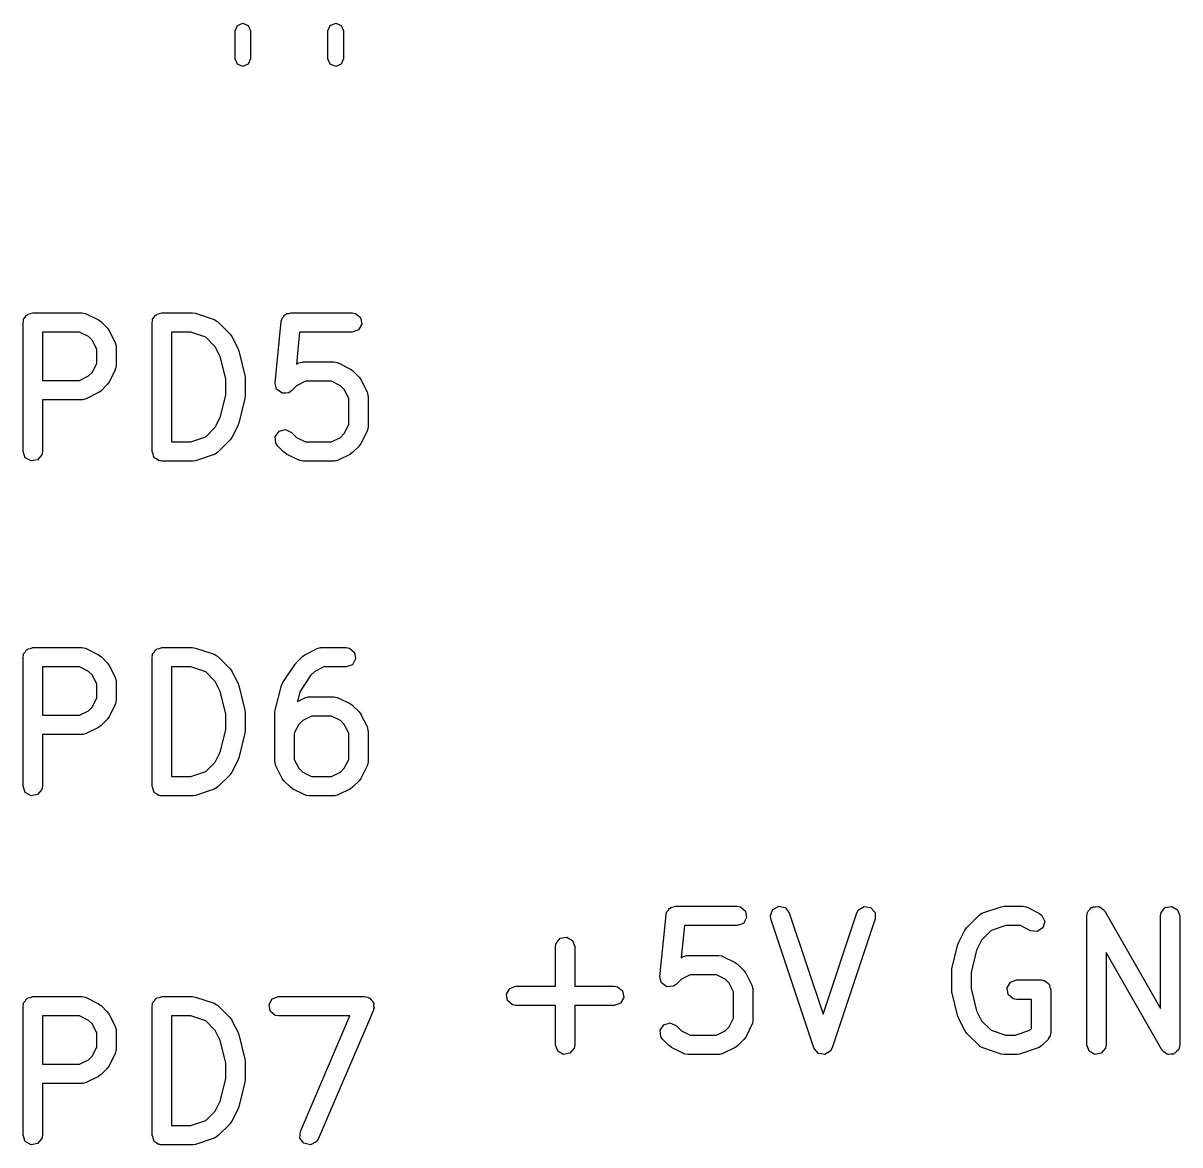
# Model space of a CAD drawing. Extents: x 127.9 to 167.5, y -121.6 to -83.1.
# Drawn here: x 138.29 to 147.25, y -113.63 to -104.93 of the extents above; entities that cross this region are included whole.
import ezdxf

# ---------------------------------------------------------------- set-up
doc = ezdxf.new("R2010")
doc.units = 0
doc.layers.add('BLACK', color=7, linetype='CONTINUOUS')

msp = doc.modelspace()

# ---------------------------------------------------------------- linework, layer by layer
at = {"layer": 'BLACK', "linetype": 'CONTINUOUS'}
for p, q in [((139.93, -104.992), (139.948, -104.95)), ((139.93, -105.208), (139.93, -104.992)), ((139.948, -104.95), (139.99, -104.932)), ((139.99, -104.932), (140.032, -104.95)), ((140.032, -104.95), (140.05, -104.992)), ((140.05, -104.992), (140.05, -105.208)), ((140.65, -104.992), (140.668, -104.95)), ((140.65, -105.208), (140.65, -104.992)), ((140.668, -104.95), (140.71, -104.932)), ((140.71, -104.932), (140.752, -104.95)), ((140.752, -104.95), (140.77, -104.992)), ((140.77, -104.992), (140.77, -105.208)), ((139.948, -105.25), (139.93, -105.208)), ((139.99, -105.268), (139.948, -105.25)), ((140.032, -105.25), (139.99, -105.268)), ((140.05, -105.208), (140.032, -105.25)), ((140.668, -105.25), (140.65, -105.208)), ((140.71, -105.268), (140.668, -105.25)), ((140.752, -105.25), (140.71, -105.268)), ((140.77, -105.208), (140.752, -105.25)), ((138.287, -107.252), (138.289, -107.243)), ((138.288, -107.239), (138.29, -107.236)), ((138.289, -107.243), (138.288, -107.239)), ((138.29, -107.236), (138.291, -107.227)), ((138.291, -107.227), (138.304, -107.212)), ((138.304, -107.212), (138.314, -107.195)), ((138.314, -107.195), (138.32, -107.193)), ((138.32, -107.193), (138.324, -107.187)), ((138.324, -107.187), (138.344, -107.184)), ((138.344, -107.184), (138.362, -107.177)), ((138.362, -107.177), (138.743, -107.177)), ((138.743, -107.177), (138.769, -107.182)), ((138.769, -107.182), (138.772, -107.185)), ((138.772, -107.185), (138.776, -107.185)), ((138.776, -107.185), (138.872, -107.233)), ((138.872, -107.233), (138.89, -107.246)), ((139.287, -107.252), (139.289, -107.243)), ((139.288, -107.239), (139.29, -107.236)), ((139.289, -107.243), (139.288, -107.239)), ((139.29, -107.236), (139.291, -107.227)), ((139.291, -107.227), (139.304, -107.212)), ((139.304, -107.212), (139.314, -107.195)), ((139.314, -107.195), (139.32, -107.193)), ((139.32, -107.193), (139.324, -107.187)), ((139.324, -107.187), (139.344, -107.184)), ((139.344, -107.184), (139.362, -107.177)), ((139.362, -107.177), (139.6, -107.177)), ((139.6, -107.177), (139.622, -107.181)), ((139.622, -107.181), (139.624, -107.181)), ((139.624, -107.181), (139.767, -107.229)), ((139.767, -107.229), (139.789, -107.241)), ((139.789, -107.241), (139.792, -107.245)), ((139.792, -107.245), (139.796, -107.247)), ((140.24, -107.721), (140.287, -107.245)), ((140.287, -107.245), (140.288, -107.241)), ((140.288, -107.239), (140.29, -107.237)), ((140.288, -107.241), (140.288, -107.239)), ((140.29, -107.237), (140.294, -107.22)), ((140.294, -107.22), (140.306, -107.209)), ((140.306, -107.209), (140.314, -107.195)), ((140.314, -107.195), (140.324, -107.191)), ((140.324, -107.191), (140.331, -107.184)), ((140.331, -107.184), (140.347, -107.183)), ((140.347, -107.183), (140.362, -107.177)), ((140.362, -107.177), (140.838, -107.177)), ((140.838, -107.177), (140.864, -107.182)), ((140.864, -107.182), (140.903, -107.215)), ((140.903, -107.215), (140.912, -107.265)), ((138.287, -108.252), (138.287, -107.252)), ((138.437, -107.327), (138.437, -107.701)), ((138.725, -107.327), (138.437, -107.327)), ((138.794, -107.362), (138.725, -107.327)), ((138.89, -107.246), (138.891, -107.247)), ((138.891, -107.247), (138.939, -107.295)), ((138.939, -107.295), (138.952, -107.313)), ((138.952, -107.313), (138.953, -107.314)), ((138.953, -107.314), (139, -107.409)), ((139.287, -108.252), (139.287, -107.252)), ((139.437, -107.327), (139.437, -108.177)), ((139.588, -107.327), (139.437, -107.327)), ((139.702, -107.366), (139.588, -107.327)), ((139.796, -107.247), (139.891, -107.342)), ((140.43, -107.327), (140.405, -107.576)), ((140.838, -107.327), (140.43, -107.327)), ((140.886, -107.31), (140.838, -107.327)), ((140.912, -107.265), (140.886, -107.31)), ((138.824, -107.392), (138.794, -107.362)), ((138.858, -107.461), (138.824, -107.392)), ((139, -107.409), (139.008, -107.434)), ((139.776, -107.44), (139.702, -107.366)), ((139.891, -107.342), (139.904, -107.361)), ((139.904, -107.361), (139.905, -107.362)), ((139.905, -107.362), (139.953, -107.457)), ((138.858, -107.568), (138.858, -107.461)), ((139.008, -107.434), (139.007, -107.439)), ((139.007, -107.439), (139.008, -107.443)), ((139.008, -107.443), (139.008, -107.586)), ((139.815, -107.517), (139.776, -107.44)), ((139.953, -107.457), (139.956, -107.469)), ((139.956, -107.469), (139.958, -107.472)), ((139.958, -107.472), (140.006, -107.663)), ((138.824, -107.637), (138.858, -107.568)), ((139.008, -107.586), (139.004, -107.611)), ((139.858, -107.69), (139.815, -107.517)), ((140.405, -107.576), (140.424, -107.566)), ((140.424, -107.566), (140.449, -107.559)), ((140.449, -107.559), (140.453, -107.56)), ((140.453, -107.56), (140.457, -107.558)), ((140.457, -107.558), (140.695, -107.558)), ((140.695, -107.558), (140.721, -107.563)), ((140.721, -107.563), (140.724, -107.566)), ((140.724, -107.566), (140.729, -107.566)), ((140.729, -107.566), (140.824, -107.614)), ((138.725, -107.701), (138.794, -107.667)), ((138.794, -107.667), (138.824, -107.637)), ((139, -107.619), (138.953, -107.714)), ((139.001, -107.615), (139, -107.619)), ((139.004, -107.611), (139.001, -107.615)), ((139.858, -107.815), (139.858, -107.69)), ((140.006, -107.663), (140.007, -107.678)), ((140.007, -107.678), (140.008, -107.681)), ((140.008, -107.681), (140.008, -107.824)), ((140.824, -107.614), (140.842, -107.627)), ((140.842, -107.627), (140.844, -107.628)), ((140.844, -107.628), (140.891, -107.676)), ((140.891, -107.676), (140.904, -107.694)), ((138.437, -107.701), (138.725, -107.701)), ((138.891, -107.782), (138.873, -107.794)), ((138.939, -107.734), (138.891, -107.782)), ((138.953, -107.714), (138.939, -107.732)), ((138.939, -107.732), (138.939, -107.734)), ((140.24, -107.722), (140.24, -107.721)), ((140.246, -107.746), (140.24, -107.722)), ((140.24, -107.722), (140.24, -107.722)), ((140.252, -107.771), (140.246, -107.746)), ((140.253, -107.771), (140.252, -107.771)), ((140.253, -107.772), (140.253, -107.771)), ((140.274, -107.786), (140.253, -107.772)), ((140.367, -107.782), (140.346, -107.797)), ((140.406, -107.743), (140.367, -107.782)), ((140.475, -107.708), (140.406, -107.743)), ((140.678, -107.708), (140.475, -107.708)), ((140.746, -107.743), (140.678, -107.708)), ((140.776, -107.773), (140.746, -107.743)), ((140.811, -107.842), (140.776, -107.773)), ((140.904, -107.694), (140.905, -107.695)), ((140.905, -107.695), (140.953, -107.79)), ((138.743, -107.851), (138.437, -107.851)), ((138.437, -107.851), (138.437, -108.252)), ((138.747, -107.85), (138.743, -107.851)), ((138.751, -107.851), (138.747, -107.85)), ((138.776, -107.843), (138.751, -107.851)), ((138.872, -107.796), (138.776, -107.843)), ((138.873, -107.794), (138.872, -107.796)), ((139.815, -107.988), (139.858, -107.815)), ((140.006, -107.842), (139.958, -108.032)), ((140.008, -107.824), (140.006, -107.839)), ((140.006, -107.839), (140.006, -107.842)), ((140.294, -107.801), (140.274, -107.786)), ((140.295, -107.801), (140.294, -107.801)), ((140.294, -107.801), (140.294, -107.801)), ((140.32, -107.799), (140.295, -107.801)), ((140.345, -107.797), (140.32, -107.799)), ((140.346, -107.797), (140.345, -107.797)), ((140.345, -107.797), (140.345, -107.797)), ((140.811, -108.044), (140.811, -107.842)), ((140.953, -107.79), (140.96, -107.815)), ((140.96, -107.815), (140.959, -107.82)), ((140.959, -107.82), (140.961, -107.824)), ((140.961, -107.824), (140.961, -108.062)), ((139.776, -108.065), (139.815, -107.988)), ((139.953, -108.048), (139.905, -108.143)), ((139.958, -108.032), (139.953, -108.044)), ((139.953, -108.044), (139.953, -108.048)), ((140.776, -108.113), (140.811, -108.044)), ((139.588, -108.177), (139.702, -108.139)), ((139.702, -108.139), (139.776, -108.065)), ((140.242, -108.138), (140.271, -108.096)), ((140.246, -108.189), (140.242, -108.138)), ((140.271, -108.096), (140.321, -108.082)), ((140.321, -108.082), (140.367, -108.104)), ((140.367, -108.104), (140.406, -108.143)), ((140.746, -108.143), (140.776, -108.113)), ((140.953, -108.095), (140.905, -108.191)), ((140.956, -108.088), (140.953, -108.091)), ((140.953, -108.091), (140.953, -108.095)), ((140.961, -108.062), (140.956, -108.088)), ((139.437, -108.177), (139.588, -108.177)), ((139.891, -108.163), (139.796, -108.258)), ((139.892, -108.161), (139.891, -108.163)), ((139.905, -108.143), (139.892, -108.161)), ((140.261, -108.21), (140.246, -108.189)), ((140.309, -108.258), (140.261, -108.21)), ((140.406, -108.143), (140.475, -108.177)), ((140.475, -108.177), (140.678, -108.177)), ((140.678, -108.177), (140.746, -108.143)), ((140.891, -108.21), (140.844, -108.258)), ((140.892, -108.209), (140.891, -108.21)), ((140.905, -108.191), (140.892, -108.209)), ((138.304, -108.301), (138.287, -108.252)), ((138.349, -108.326), (138.304, -108.301)), ((138.399, -108.317), (138.349, -108.326)), ((138.432, -108.278), (138.399, -108.317)), ((138.437, -108.252), (138.432, -108.278)), ((139.294, -108.271), (139.287, -108.252)), ((139.297, -108.29), (139.294, -108.271)), ((139.302, -108.294), (139.297, -108.29)), ((139.304, -108.301), (139.302, -108.294)), ((139.321, -108.31), (139.304, -108.301)), ((139.336, -108.323), (139.321, -108.31)), ((139.767, -108.276), (139.624, -108.324)), ((139.77, -108.273), (139.767, -108.276)), ((139.775, -108.273), (139.77, -108.273)), ((139.796, -108.258), (139.775, -108.273)), ((140.31, -108.258), (140.309, -108.258)), ((140.328, -108.272), (140.31, -108.258)), ((140.424, -108.319), (140.328, -108.272)), ((140.428, -108.32), (140.424, -108.319)), ((140.431, -108.323), (140.428, -108.32)), ((140.729, -108.319), (140.704, -108.327)), ((140.824, -108.272), (140.729, -108.319)), ((140.825, -108.271), (140.824, -108.272)), ((140.844, -108.258), (140.825, -108.271)), ((139.346, -108.325), (139.336, -108.323)), ((139.349, -108.326), (139.346, -108.325)), ((139.352, -108.326), (139.349, -108.326)), ((139.362, -108.327), (139.352, -108.326)), ((139.6, -108.327), (139.362, -108.327)), ((139.602, -108.327), (139.6, -108.327)), ((139.624, -108.324), (139.602, -108.327)), ((140.457, -108.327), (140.431, -108.323)), ((140.695, -108.327), (140.457, -108.327)), ((140.699, -108.326), (140.695, -108.327)), ((140.704, -108.327), (140.699, -108.326)), ((138.287, -109.847), (138.289, -109.838)), ((138.288, -109.834), (138.29, -109.831)), ((138.289, -109.838), (138.288, -109.834)), ((138.29, -109.831), (138.291, -109.822)), ((138.291, -109.822), (138.304, -109.807)), ((138.304, -109.807), (138.314, -109.79)), ((138.314, -109.79), (138.32, -109.788)), ((138.32, -109.788), (138.324, -109.782)), ((138.324, -109.782), (138.344, -109.779)), ((138.344, -109.779), (138.362, -109.772)), ((138.362, -109.772), (138.743, -109.772)), ((138.743, -109.772), (138.769, -109.777)), ((138.769, -109.777), (138.772, -109.78)), ((138.772, -109.78), (138.776, -109.78)), ((138.776, -109.78), (138.872, -109.828)), ((138.872, -109.828), (138.89, -109.841)), ((138.89, -109.841), (138.891, -109.842)), ((138.891, -109.842), (138.939, -109.89)), ((139.287, -109.847), (139.289, -109.838)), ((139.288, -109.834), (139.29, -109.831)), ((139.289, -109.838), (139.288, -109.834)), ((139.29, -109.831), (139.291, -109.822)), ((139.291, -109.822), (139.304, -109.807)), ((139.304, -109.807), (139.314, -109.79)), ((139.314, -109.79), (139.32, -109.788)), ((139.32, -109.788), (139.324, -109.782)), ((139.324, -109.782), (139.344, -109.779)), ((139.344, -109.779), (139.362, -109.772)), ((139.362, -109.772), (139.6, -109.772)), ((139.6, -109.772), (139.622, -109.776)), ((139.622, -109.776), (139.624, -109.776)), ((139.624, -109.776), (139.767, -109.824)), ((139.767, -109.824), (139.789, -109.836)), ((139.789, -109.836), (139.792, -109.84)), ((139.792, -109.84), (139.796, -109.842)), ((139.796, -109.842), (139.891, -109.937)), ((140.404, -109.89), (140.452, -109.842)), ((140.452, -109.842), (140.47, -109.829)), ((140.47, -109.829), (140.471, -109.828)), ((140.471, -109.828), (140.566, -109.78)), ((140.566, -109.78), (140.591, -109.773)), ((140.591, -109.773), (140.596, -109.774)), ((140.596, -109.774), (140.6, -109.772)), ((140.6, -109.772), (140.79, -109.772)), ((140.79, -109.772), (140.816, -109.777)), ((140.816, -109.777), (140.855, -109.81)), ((140.855, -109.81), (140.864, -109.86)), ((138.287, -110.847), (138.287, -109.847)), ((138.437, -109.922), (138.437, -110.296)), ((138.725, -109.922), (138.437, -109.922)), ((138.794, -109.957), (138.725, -109.922)), ((138.939, -109.89), (138.952, -109.908)), ((138.952, -109.908), (138.953, -109.909)), ((138.953, -109.909), (139, -110.004)), ((139.287, -110.847), (139.287, -109.847)), ((139.437, -109.922), (139.437, -110.772)), ((139.588, -109.922), (139.437, -109.922)), ((139.702, -109.961), (139.588, -109.922)), ((140.299, -110.044), (140.395, -109.901)), ((140.395, -109.901), (140.403, -109.893)), ((140.403, -109.893), (140.404, -109.89)), ((140.618, -109.922), (140.549, -109.957)), ((140.79, -109.922), (140.618, -109.922)), ((140.839, -109.905), (140.79, -109.922)), ((140.864, -109.86), (140.839, -109.905)), ((138.824, -109.987), (138.794, -109.957)), ((138.858, -110.056), (138.824, -109.987)), ((139, -110.004), (139.008, -110.029)), ((139.776, -110.035), (139.702, -109.961)), ((139.891, -109.937), (139.904, -109.956)), ((139.904, -109.956), (139.905, -109.957)), ((139.905, -109.957), (139.953, -110.052)), ((140.515, -109.99), (140.432, -110.116)), ((140.549, -109.957), (140.515, -109.99)), ((138.858, -110.163), (138.858, -110.056)), ((139.008, -110.029), (139.007, -110.034)), ((139.007, -110.034), (139.008, -110.038)), ((139.008, -110.038), (139.008, -110.181)), ((139.815, -110.112), (139.776, -110.035)), ((139.858, -110.285), (139.815, -110.112)), ((139.953, -110.052), (139.956, -110.064)), ((139.956, -110.064), (139.958, -110.067)), ((139.958, -110.067), (140.006, -110.258)), ((140.242, -110.258), (140.289, -110.067)), ((140.289, -110.067), (140.299, -110.044)), ((140.299, -110.044), (140.299, -110.044)), ((138.824, -110.232), (138.858, -110.163)), ((139.008, -110.181), (139.004, -110.206)), ((140.432, -110.116), (140.413, -110.19)), ((140.413, -110.19), (140.471, -110.161)), ((140.471, -110.161), (140.496, -110.154)), ((140.496, -110.154), (140.501, -110.155)), ((140.501, -110.155), (140.505, -110.153)), ((140.505, -110.153), (140.695, -110.153)), ((140.695, -110.153), (140.721, -110.158)), ((140.721, -110.158), (140.724, -110.161)), ((140.724, -110.161), (140.729, -110.161)), ((140.729, -110.161), (140.824, -110.209)), ((138.725, -110.296), (138.794, -110.262)), ((138.794, -110.262), (138.824, -110.232)), ((139, -110.214), (138.953, -110.309)), ((139.001, -110.21), (139, -110.214)), ((139.004, -110.206), (139.001, -110.21)), ((139.858, -110.41), (139.858, -110.285)), ((140.006, -110.258), (140.007, -110.273)), ((140.007, -110.273), (140.008, -110.276)), ((140.008, -110.276), (140.008, -110.419)), ((140.239, -110.276), (140.242, -110.261)), ((140.239, -110.657), (140.239, -110.276)), ((140.242, -110.261), (140.242, -110.258)), ((140.824, -110.209), (140.842, -110.222)), ((140.842, -110.222), (140.844, -110.223)), ((140.844, -110.223), (140.891, -110.271)), ((140.891, -110.271), (140.904, -110.289)), ((140.904, -110.289), (140.905, -110.29)), ((140.905, -110.29), (140.953, -110.385)), ((138.437, -110.296), (138.725, -110.296)), ((138.891, -110.377), (138.873, -110.389)), ((138.939, -110.329), (138.891, -110.377)), ((138.953, -110.309), (138.939, -110.327)), ((138.939, -110.327), (138.939, -110.329)), ((140.424, -110.368), (140.389, -110.437)), ((140.454, -110.338), (140.424, -110.368)), ((140.522, -110.303), (140.454, -110.338)), ((140.678, -110.303), (140.522, -110.303)), ((140.746, -110.338), (140.678, -110.303)), ((140.776, -110.368), (140.746, -110.338)), ((140.811, -110.437), (140.776, -110.368)), ((138.743, -110.446), (138.437, -110.446)), ((138.437, -110.446), (138.437, -110.847)), ((138.747, -110.445), (138.743, -110.446)), ((138.751, -110.446), (138.747, -110.445)), ((138.776, -110.438), (138.751, -110.446)), ((138.872, -110.391), (138.776, -110.438)), ((138.873, -110.389), (138.872, -110.391)), ((139.815, -110.583), (139.858, -110.41)), ((140.006, -110.437), (139.958, -110.627)), ((140.008, -110.419), (140.006, -110.434)), ((140.006, -110.434), (140.006, -110.437)), ((140.389, -110.437), (140.389, -110.639)), ((140.811, -110.639), (140.811, -110.437)), ((140.953, -110.385), (140.96, -110.41)), ((140.96, -110.41), (140.959, -110.415)), ((140.959, -110.415), (140.961, -110.419)), ((140.961, -110.419), (140.961, -110.657)), ((139.776, -110.66), (139.815, -110.583)), ((139.953, -110.643), (139.905, -110.738)), ((139.958, -110.627), (139.953, -110.639)), ((139.953, -110.639), (139.953, -110.643)), ((140.389, -110.639), (140.424, -110.708)), ((140.776, -110.708), (140.811, -110.639)), ((139.588, -110.772), (139.702, -110.734)), ((139.702, -110.734), (139.776, -110.66)), ((139.905, -110.738), (139.892, -110.756)), ((140.241, -110.661), (140.239, -110.657)), ((140.24, -110.665), (140.241, -110.661)), ((140.247, -110.69), (140.24, -110.665)), ((140.295, -110.786), (140.247, -110.69)), ((140.424, -110.708), (140.454, -110.738)), ((140.454, -110.738), (140.522, -110.772)), ((140.678, -110.772), (140.746, -110.738)), ((140.746, -110.738), (140.776, -110.708)), ((140.953, -110.69), (140.905, -110.786)), ((140.956, -110.683), (140.953, -110.686)), ((140.953, -110.686), (140.953, -110.69)), ((140.961, -110.657), (140.956, -110.683)), ((139.437, -110.772), (139.588, -110.772)), ((139.891, -110.758), (139.796, -110.853)), ((139.892, -110.756), (139.891, -110.758)), ((140.296, -110.787), (140.295, -110.786)), ((140.309, -110.805), (140.296, -110.787)), ((140.356, -110.853), (140.309, -110.805)), ((140.522, -110.772), (140.678, -110.772)), ((140.891, -110.805), (140.844, -110.853)), ((140.892, -110.804), (140.891, -110.805)), ((140.905, -110.786), (140.892, -110.804)), ((138.304, -110.896), (138.287, -110.847)), ((138.349, -110.921), (138.304, -110.896)), ((138.399, -110.912), (138.349, -110.921)), ((138.432, -110.873), (138.399, -110.912)), ((138.437, -110.847), (138.432, -110.873)), ((139.294, -110.866), (139.287, -110.847)), ((139.297, -110.885), (139.294, -110.866)), ((139.302, -110.889), (139.297, -110.885)), ((139.304, -110.896), (139.302, -110.889)), ((139.321, -110.905), (139.304, -110.896)), ((139.336, -110.918), (139.321, -110.905)), ((139.346, -110.92), (139.336, -110.918)), ((139.349, -110.921), (139.346, -110.92)), ((139.352, -110.921), (139.349, -110.921)), ((139.362, -110.922), (139.352, -110.921)), ((139.624, -110.919), (139.602, -110.922)), ((139.767, -110.871), (139.624, -110.919)), ((139.77, -110.868), (139.767, -110.871)), ((139.775, -110.868), (139.77, -110.868)), ((139.796, -110.853), (139.775, -110.868)), ((140.358, -110.853), (140.356, -110.853)), ((140.376, -110.867), (140.358, -110.853)), ((140.471, -110.914), (140.376, -110.867)), ((140.476, -110.915), (140.471, -110.914)), ((140.479, -110.918), (140.476, -110.915)), ((140.505, -110.922), (140.479, -110.918)), ((140.699, -110.921), (140.695, -110.922)), ((140.704, -110.922), (140.699, -110.921)), ((140.729, -110.914), (140.704, -110.922)), ((140.824, -110.867), (140.729, -110.914)), ((140.825, -110.866), (140.824, -110.867)), ((140.844, -110.853), (140.825, -110.866)), ((139.6, -110.922), (139.362, -110.922)), ((139.602, -110.922), (139.6, -110.922)), ((140.695, -110.922), (140.505, -110.922)), ((143.278, -111.82), (143.289, -111.809)), ((143.289, -111.809), (143.297, -111.795)), ((143.297, -111.795), (143.307, -111.791)), ((143.307, -111.791), (143.314, -111.784)), ((143.314, -111.784), (143.33, -111.783)), ((143.33, -111.783), (143.345, -111.777)), ((143.345, -111.777), (143.821, -111.777)), ((143.821, -111.777), (143.847, -111.782)), ((143.847, -111.782), (143.886, -111.815)), ((143.886, -111.815), (143.895, -111.865)), ((144.08, -111.85), (144.099, -111.803)), ((144.099, -111.803), (144.144, -111.778)), ((144.144, -111.778), (144.194, -111.788)), ((144.194, -111.788), (144.226, -111.829)), ((144.75, -111.829), (144.763, -111.806)), ((144.763, -111.806), (144.806, -111.779)), ((144.806, -111.779), (144.857, -111.786)), ((144.857, -111.786), (144.891, -111.825)), ((145.726, -111.829), (145.869, -111.781)), ((145.869, -111.781), (145.891, -111.778)), ((145.891, -111.778), (145.893, -111.777)), ((145.893, -111.777), (146.036, -111.777)), ((146.036, -111.777), (146.061, -111.782)), ((146.061, -111.782), (146.065, -111.785)), ((146.065, -111.785), (146.069, -111.785)), ((146.069, -111.785), (146.165, -111.833)), ((146.541, -111.821), (146.542, -111.815)), ((146.542, -111.815), (146.557, -111.802)), ((146.557, -111.802), (146.57, -111.787)), ((146.57, -111.787), (146.576, -111.786)), ((146.576, -111.786), (146.582, -111.782)), ((146.582, -111.782), (146.601, -111.782)), ((146.601, -111.782), (146.62, -111.779)), ((146.62, -111.779), (146.626, -111.782)), ((146.626, -111.782), (146.633, -111.782)), ((146.633, -111.782), (146.648, -111.795)), ((146.648, -111.795), (146.665, -111.804)), ((146.665, -111.804), (146.667, -111.811)), ((146.667, -111.811), (146.672, -111.815)), ((146.672, -111.815), (147.104, -112.57)), ((147.108, -111.827), (147.141, -111.787)), ((147.141, -111.787), (147.192, -111.779)), ((147.192, -111.779), (147.236, -111.804)), ((147.236, -111.804), (147.254, -111.852)), ((143.223, -112.321), (143.271, -111.845)), ((143.271, -111.839), (143.273, -111.837)), ((143.272, -111.841), (143.271, -111.839)), ((143.271, -111.845), (143.272, -111.841)), ((143.273, -111.837), (143.278, -111.82)), ((143.895, -111.865), (143.87, -111.91)), ((144.084, -111.876), (144.08, -111.85)), ((144.417, -112.876), (144.084, -111.876)), ((144.226, -111.829), (144.488, -112.615)), ((144.488, -112.615), (144.75, -111.829)), ((144.893, -111.876), (144.559, -112.876)), ((144.891, -111.825), (144.893, -111.876)), ((145.602, -111.942), (145.697, -111.847)), ((145.697, -111.847), (145.718, -111.832)), ((145.718, -111.832), (145.723, -111.832)), ((145.723, -111.832), (145.726, -111.829)), ((146.165, -111.833), (146.185, -111.848)), ((146.185, -111.848), (146.206, -111.896)), ((146.206, -111.896), (146.191, -111.945)), ((146.532, -111.852), (146.537, -111.827)), ((146.532, -112.852), (146.532, -111.852)), ((146.537, -111.827), (146.541, -111.821)), ((147.104, -111.852), (147.108, -111.827)), ((147.104, -112.57), (147.104, -111.852)), ((147.254, -111.852), (147.254, -112.852)), ((143.413, -111.927), (143.388, -112.176)), ((143.821, -111.927), (143.413, -111.927)), ((143.87, -111.91), (143.821, -111.927)), ((145.54, -112.057), (145.588, -111.962)), ((145.588, -111.962), (145.601, -111.944)), ((145.601, -111.944), (145.602, -111.942)), ((145.791, -111.966), (145.716, -112.04)), ((145.905, -111.927), (145.791, -111.966)), ((146.018, -111.927), (145.905, -111.927)), ((146.097, -111.967), (146.018, -111.927)), ((146.148, -111.973), (146.097, -111.967)), ((146.191, -111.945), (146.148, -111.973)), ((142.413, -112.09), (142.418, -112.065)), ((142.418, -112.065), (142.451, -112.026)), ((142.451, -112.026), (142.501, -112.017)), ((142.501, -112.017), (142.546, -112.042)), ((142.546, -112.042), (142.563, -112.09)), ((145.487, -112.263), (145.534, -112.072)), ((145.534, -112.072), (145.54, -112.06)), ((145.54, -112.06), (145.54, -112.057)), ((145.716, -112.04), (145.678, -112.117)), ((142.413, -112.396), (142.413, -112.09)), ((142.563, -112.09), (142.563, -112.396)), ((143.388, -112.176), (143.407, -112.166)), ((143.407, -112.166), (143.432, -112.159)), ((143.432, -112.159), (143.436, -112.16)), ((143.436, -112.16), (143.44, -112.158)), ((143.44, -112.158), (143.679, -112.158)), ((143.679, -112.158), (143.704, -112.163)), ((143.704, -112.163), (143.708, -112.166)), ((143.708, -112.166), (143.712, -112.166)), ((143.712, -112.166), (143.807, -112.214)), ((145.678, -112.117), (145.635, -112.29)), ((147.113, -112.89), (146.682, -112.135)), ((146.682, -112.135), (146.682, -112.852)), ((143.807, -112.214), (143.825, -112.227)), ((143.825, -112.227), (143.827, -112.228)), ((143.827, -112.228), (143.874, -112.276)), ((145.485, -112.281), (145.487, -112.266)), ((145.487, -112.266), (145.487, -112.263)), ((143.223, -112.322), (143.223, -112.321)), ((143.229, -112.346), (143.223, -112.322)), ((143.223, -112.322), (143.223, -112.322)), ((143.236, -112.371), (143.229, -112.346)), ((143.39, -112.343), (143.351, -112.382)), ((143.458, -112.308), (143.39, -112.343)), ((143.661, -112.308), (143.458, -112.308)), ((143.729, -112.343), (143.661, -112.308)), ((143.76, -112.373), (143.729, -112.343)), ((143.874, -112.276), (143.887, -112.294)), ((143.887, -112.294), (143.889, -112.295)), ((143.889, -112.295), (143.936, -112.39)), ((145.485, -112.424), (145.485, -112.281)), ((145.635, -112.29), (145.635, -112.415)), ((145.94, -112.366), (145.988, -112.349)), ((145.988, -112.349), (146.179, -112.349)), ((146.179, -112.349), (146.188, -112.351)), ((146.188, -112.351), (146.192, -112.35)), ((146.192, -112.35), (146.194, -112.352)), ((146.194, -112.352), (146.204, -112.353)), ((146.204, -112.353), (146.219, -112.366)), ((142.033, -112.458), (142.059, -112.414)), ((142.059, -112.414), (142.107, -112.396)), ((142.107, -112.396), (142.413, -112.396)), ((142.563, -112.396), (142.869, -112.396)), ((142.869, -112.396), (142.895, -112.401)), ((142.895, -112.401), (142.934, -112.434)), ((142.934, -112.434), (142.943, -112.484)), ((143.236, -112.372), (143.236, -112.371)), ((143.236, -112.371), (143.236, -112.371)), ((143.257, -112.386), (143.236, -112.372)), ((143.277, -112.401), (143.257, -112.386)), ((143.278, -112.401), (143.277, -112.401)), ((143.303, -112.399), (143.278, -112.401)), ((143.278, -112.401), (143.278, -112.401)), ((143.328, -112.397), (143.303, -112.399)), ((143.329, -112.397), (143.328, -112.397)), ((143.351, -112.382), (143.329, -112.397)), ((143.329, -112.397), (143.329, -112.397)), ((143.794, -112.442), (143.76, -112.373)), ((143.794, -112.644), (143.794, -112.442)), ((143.936, -112.39), (143.944, -112.415)), ((143.944, -112.415), (143.943, -112.42)), ((143.943, -112.42), (143.944, -112.424)), ((143.944, -112.424), (143.944, -112.662)), ((145.486, -112.427), (145.485, -112.424)), ((145.487, -112.442), (145.486, -112.427)), ((145.534, -112.632), (145.487, -112.442)), ((145.635, -112.415), (145.678, -112.588)), ((145.914, -112.411), (145.94, -112.366)), ((145.923, -112.461), (145.914, -112.411)), ((146.219, -112.366), (146.236, -112.376)), ((146.236, -112.376), (146.238, -112.382)), ((146.238, -112.382), (146.244, -112.386)), ((146.244, -112.386), (146.247, -112.406)), ((146.247, -112.406), (146.254, -112.424)), ((146.254, -112.424), (146.254, -112.757)), ((138.29, -112.536), (138.291, -112.527)), ((138.291, -112.527), (138.304, -112.512)), ((138.304, -112.512), (138.314, -112.495)), ((138.314, -112.495), (138.32, -112.493)), ((138.32, -112.493), (138.324, -112.487)), ((138.324, -112.487), (138.344, -112.484)), ((138.344, -112.484), (138.362, -112.477)), ((138.362, -112.477), (138.743, -112.477)), ((138.743, -112.477), (138.769, -112.482)), ((138.769, -112.482), (138.772, -112.485)), ((138.772, -112.485), (138.776, -112.485)), ((138.776, -112.485), (138.872, -112.533)), ((138.872, -112.533), (138.89, -112.546)), ((139.29, -112.536), (139.291, -112.527)), ((139.291, -112.527), (139.304, -112.512)), ((139.304, -112.512), (139.314, -112.495)), ((139.314, -112.495), (139.32, -112.493)), ((139.32, -112.493), (139.324, -112.487)), ((139.324, -112.487), (139.344, -112.484)), ((139.344, -112.484), (139.362, -112.477)), ((139.362, -112.477), (139.6, -112.477)), ((139.6, -112.477), (139.622, -112.481)), ((139.622, -112.481), (139.624, -112.481)), ((139.624, -112.481), (139.767, -112.529)), ((139.767, -112.529), (139.789, -112.541)), ((140.193, -112.539), (140.218, -112.495)), ((140.218, -112.495), (140.267, -112.477)), ((140.267, -112.477), (140.933, -112.477)), ((140.933, -112.477), (140.959, -112.482)), ((140.959, -112.482), (140.966, -112.488)), ((140.966, -112.488), (140.974, -112.49)), ((140.974, -112.49), (140.985, -112.504)), ((140.985, -112.504), (140.998, -112.515)), ((140.998, -112.515), (141, -112.524)), ((141, -112.524), (141.005, -112.531)), ((141.005, -112.531), (141.004, -112.548)), ((142.042, -112.509), (142.033, -112.458)), ((142.081, -112.542), (142.042, -112.509)), ((142.917, -112.529), (142.869, -112.546)), ((142.943, -112.484), (142.917, -112.529)), ((145.962, -112.494), (145.923, -112.461)), ((145.988, -112.499), (145.962, -112.494)), ((146.104, -112.499), (145.988, -112.499)), ((146.104, -112.726), (146.104, -112.499)), ((138.287, -112.552), (138.289, -112.543)), ((138.287, -113.552), (138.287, -112.552)), ((138.288, -112.539), (138.29, -112.536)), ((138.289, -112.543), (138.288, -112.539)), ((138.89, -112.546), (138.891, -112.547)), ((138.891, -112.547), (138.939, -112.595)), ((138.939, -112.595), (138.952, -112.613)), ((138.952, -112.613), (138.953, -112.614)), ((138.953, -112.614), (139, -112.709)), ((139.287, -112.552), (139.289, -112.543)), ((139.287, -113.552), (139.287, -112.552)), ((139.288, -112.539), (139.29, -112.536)), ((139.289, -112.543), (139.288, -112.539)), ((139.789, -112.541), (139.792, -112.545)), ((139.792, -112.545), (139.796, -112.547)), ((139.796, -112.547), (139.891, -112.642)), ((140.202, -112.59), (140.193, -112.539)), ((140.241, -112.623), (140.202, -112.59)), ((140.267, -112.627), (140.241, -112.623)), ((141.002, -112.582), (140.574, -113.582)), ((141.003, -112.573), (141.002, -112.582)), ((141.007, -112.565), (141.003, -112.573)), ((141.004, -112.548), (141.007, -112.565)), ((142.107, -112.546), (142.081, -112.542)), ((142.413, -112.546), (142.107, -112.546)), ((142.413, -112.852), (142.413, -112.546)), ((142.869, -112.546), (142.563, -112.546)), ((142.563, -112.546), (142.563, -112.852)), ((145.678, -112.588), (145.716, -112.665)), ((138.437, -112.627), (138.437, -113.001)), ((138.725, -112.627), (138.437, -112.627)), ((138.794, -112.662), (138.725, -112.627)), ((138.824, -112.692), (138.794, -112.662)), ((138.858, -112.761), (138.824, -112.692)), ((139, -112.709), (139.008, -112.734)), ((139.437, -112.627), (139.437, -113.477)), ((139.588, -112.627), (139.437, -112.627)), ((139.702, -112.666), (139.588, -112.627)), ((139.776, -112.74), (139.702, -112.666)), ((139.891, -112.642), (139.904, -112.661)), ((139.904, -112.661), (139.905, -112.662)), ((139.905, -112.662), (139.953, -112.757)), ((140.82, -112.627), (140.267, -112.627)), ((140.436, -113.523), (140.82, -112.627)), ((143.225, -112.738), (143.255, -112.696)), ((143.255, -112.696), (143.304, -112.682)), ((143.304, -112.682), (143.351, -112.704)), ((143.351, -112.704), (143.39, -112.743)), ((143.729, -112.743), (143.76, -112.713)), ((143.76, -112.713), (143.794, -112.644)), ((143.936, -112.695), (143.889, -112.791)), ((143.937, -112.691), (143.936, -112.695)), ((143.94, -112.688), (143.937, -112.691)), ((143.944, -112.662), (143.94, -112.688)), ((145.536, -112.635), (145.534, -112.632)), ((145.54, -112.648), (145.536, -112.635)), ((145.588, -112.743), (145.54, -112.648)), ((145.716, -112.665), (145.791, -112.739)), ((138.858, -112.868), (138.858, -112.761)), ((139.008, -112.734), (139.007, -112.739)), ((139.007, -112.739), (139.008, -112.743)), ((139.008, -112.743), (139.008, -112.886)), ((139.815, -112.817), (139.776, -112.74)), ((139.953, -112.757), (139.956, -112.769)), ((139.956, -112.769), (139.958, -112.772)), ((139.958, -112.772), (140.006, -112.963)), ((143.23, -112.789), (143.225, -112.738)), ((143.245, -112.81), (143.23, -112.789)), ((143.39, -112.743), (143.458, -112.777)), ((143.458, -112.777), (143.661, -112.777)), ((143.661, -112.777), (143.729, -112.743)), ((143.889, -112.791), (143.875, -112.809)), ((145.589, -112.744), (145.588, -112.743)), ((145.602, -112.763), (145.589, -112.744)), ((145.697, -112.858), (145.602, -112.763)), ((145.791, -112.739), (145.905, -112.777)), ((145.905, -112.777), (145.976, -112.777)), ((145.976, -112.777), (146.09, -112.739)), ((146.09, -112.739), (146.104, -112.726)), ((146.239, -112.795), (146.232, -112.81)), ((146.249, -112.783), (146.239, -112.795)), ((146.252, -112.767), (146.249, -112.783)), ((146.253, -112.764), (146.252, -112.767)), ((146.254, -112.757), (146.253, -112.762)), ((146.253, -112.762), (146.253, -112.764)), ((138.824, -112.937), (138.858, -112.868)), ((139.008, -112.886), (139.004, -112.911)), ((139.858, -112.99), (139.815, -112.817)), ((142.431, -112.901), (142.413, -112.852)), ((142.559, -112.878), (142.526, -112.917)), ((142.563, -112.852), (142.559, -112.878)), ((143.292, -112.858), (143.245, -112.81)), ((143.294, -112.858), (143.292, -112.858)), ((143.312, -112.872), (143.294, -112.858)), ((143.407, -112.919), (143.312, -112.872)), ((143.807, -112.872), (143.712, -112.919)), ((143.808, -112.871), (143.807, -112.872)), ((143.827, -112.858), (143.808, -112.871)), ((143.874, -112.81), (143.827, -112.858)), ((143.875, -112.809), (143.874, -112.81)), ((144.418, -112.878), (144.417, -112.876)), ((144.418, -112.88), (144.418, -112.878)), ((144.434, -112.898), (144.418, -112.88)), ((144.559, -112.876), (144.547, -112.899)), ((145.701, -112.86), (145.697, -112.858)), ((145.703, -112.864), (145.701, -112.86)), ((145.726, -112.876), (145.703, -112.864)), ((145.869, -112.924), (145.726, -112.876)), ((146.155, -112.876), (146.012, -112.924)), ((146.158, -112.873), (146.155, -112.876)), ((146.163, -112.873), (146.158, -112.873)), ((146.184, -112.858), (146.163, -112.873)), ((146.232, -112.81), (146.184, -112.858)), ((146.55, -112.901), (146.532, -112.852)), ((146.678, -112.878), (146.645, -112.917)), ((146.682, -112.852), (146.678, -112.878)), ((147.119, -112.894), (147.113, -112.89)), ((147.121, -112.901), (147.119, -112.894)), ((147.243, -112.89), (147.228, -112.903)), ((147.245, -112.883), (147.243, -112.89)), ((147.249, -112.878), (147.245, -112.883)), ((147.254, -112.852), (147.249, -112.878)), ((138.725, -113.001), (138.794, -112.967)), ((138.794, -112.967), (138.824, -112.937)), ((139, -112.919), (138.953, -113.014)), ((139.001, -112.915), (139, -112.919)), ((139.004, -112.911), (139.001, -112.915)), ((140.006, -112.963), (140.007, -112.978)), ((140.007, -112.978), (140.008, -112.981)), ((140.008, -112.981), (140.008, -113.124)), ((142.475, -112.926), (142.431, -112.901)), ((142.526, -112.917), (142.475, -112.926)), ((143.411, -112.92), (143.407, -112.919)), ((143.415, -112.923), (143.411, -112.92)), ((143.44, -112.927), (143.415, -112.923)), ((143.679, -112.927), (143.44, -112.927)), ((143.683, -112.926), (143.679, -112.927)), ((143.687, -112.927), (143.683, -112.926)), ((143.712, -112.919), (143.687, -112.927)), ((144.449, -112.916), (144.434, -112.898)), ((144.451, -112.917), (144.449, -112.916)), ((144.452, -112.918), (144.451, -112.917)), ((144.476, -112.922), (144.452, -112.918)), ((144.499, -112.927), (144.476, -112.922)), ((144.501, -112.926), (144.499, -112.927)), ((144.503, -112.926), (144.501, -112.926)), ((144.523, -112.913), (144.503, -112.926)), ((144.544, -112.902), (144.523, -112.913)), ((144.545, -112.9), (144.544, -112.902)), ((144.547, -112.899), (144.545, -112.9)), ((145.871, -112.923), (145.869, -112.924)), ((145.893, -112.927), (145.871, -112.923)), ((145.988, -112.927), (145.893, -112.927)), ((145.99, -112.927), (145.988, -112.927)), ((146.012, -112.924), (145.99, -112.927)), ((146.594, -112.926), (146.55, -112.901)), ((146.645, -112.917), (146.594, -112.926)), ((147.138, -112.91), (147.121, -112.901)), ((147.153, -112.923), (147.138, -112.91)), ((147.16, -112.923), (147.153, -112.923)), ((147.166, -112.926), (147.16, -112.923)), ((147.185, -112.923), (147.166, -112.926)), ((147.204, -112.923), (147.185, -112.923)), ((147.209, -112.919), (147.204, -112.923)), ((147.216, -112.917), (147.209, -112.919)), ((147.228, -112.903), (147.216, -112.917)), ((138.437, -113.001), (138.725, -113.001)), ((138.939, -113.034), (138.891, -113.082)), ((138.953, -113.014), (138.939, -113.032)), ((138.939, -113.032), (138.939, -113.034)), ((139.858, -113.115), (139.858, -112.99)), ((138.743, -113.151), (138.437, -113.151)), ((138.437, -113.151), (138.437, -113.552)), ((138.747, -113.15), (138.743, -113.151)), ((138.751, -113.151), (138.747, -113.15)), ((138.776, -113.143), (138.751, -113.151)), ((138.872, -113.096), (138.776, -113.143)), ((138.873, -113.094), (138.872, -113.096)), ((138.891, -113.082), (138.873, -113.094)), ((139.815, -113.288), (139.858, -113.115)), ((140.006, -113.142), (139.958, -113.332)), ((140.008, -113.124), (140.006, -113.139)), ((140.006, -113.139), (140.006, -113.142)), ((139.776, -113.365), (139.815, -113.288)), ((139.958, -113.332), (139.953, -113.344)), ((139.702, -113.439), (139.776, -113.365)), ((139.953, -113.348), (139.905, -113.443)), ((139.953, -113.344), (139.953, -113.348)), ((139.437, -113.477), (139.588, -113.477)), ((139.588, -113.477), (139.702, -113.439)), ((139.891, -113.463), (139.796, -113.558)), ((139.892, -113.461), (139.891, -113.463)), ((139.905, -113.443), (139.892, -113.461)), ((138.304, -113.601), (138.287, -113.552)), ((138.349, -113.626), (138.304, -113.601)), ((138.432, -113.578), (138.399, -113.617)), ((138.437, -113.552), (138.432, -113.578)), ((139.294, -113.571), (139.287, -113.552)), ((139.297, -113.59), (139.294, -113.571)), ((139.302, -113.594), (139.297, -113.59)), ((139.304, -113.601), (139.302, -113.594)), ((139.321, -113.61), (139.304, -113.601)), ((139.336, -113.623), (139.321, -113.61)), ((139.767, -113.576), (139.624, -113.624)), ((139.77, -113.573), (139.767, -113.576)), ((139.775, -113.573), (139.77, -113.573)), ((139.796, -113.558), (139.775, -113.573)), ((140.433, -113.574), (140.436, -113.523)), ((140.464, -113.615), (140.433, -113.574)), ((140.559, -113.604), (140.514, -113.627)), ((140.574, -113.582), (140.559, -113.604)), ((138.399, -113.617), (138.349, -113.626)), ((139.346, -113.625), (139.336, -113.623)), ((139.349, -113.626), (139.346, -113.625)), ((139.352, -113.626), (139.349, -113.626)), ((139.362, -113.627), (139.352, -113.626)), ((139.6, -113.627), (139.362, -113.627)), ((139.602, -113.627), (139.6, -113.627)), ((139.624, -113.624), (139.602, -113.627)), ((140.514, -113.627), (140.464, -113.615))]:
    msp.add_line(p, q, dxfattribs=at)

doc.saveas('drawing.dxf')
